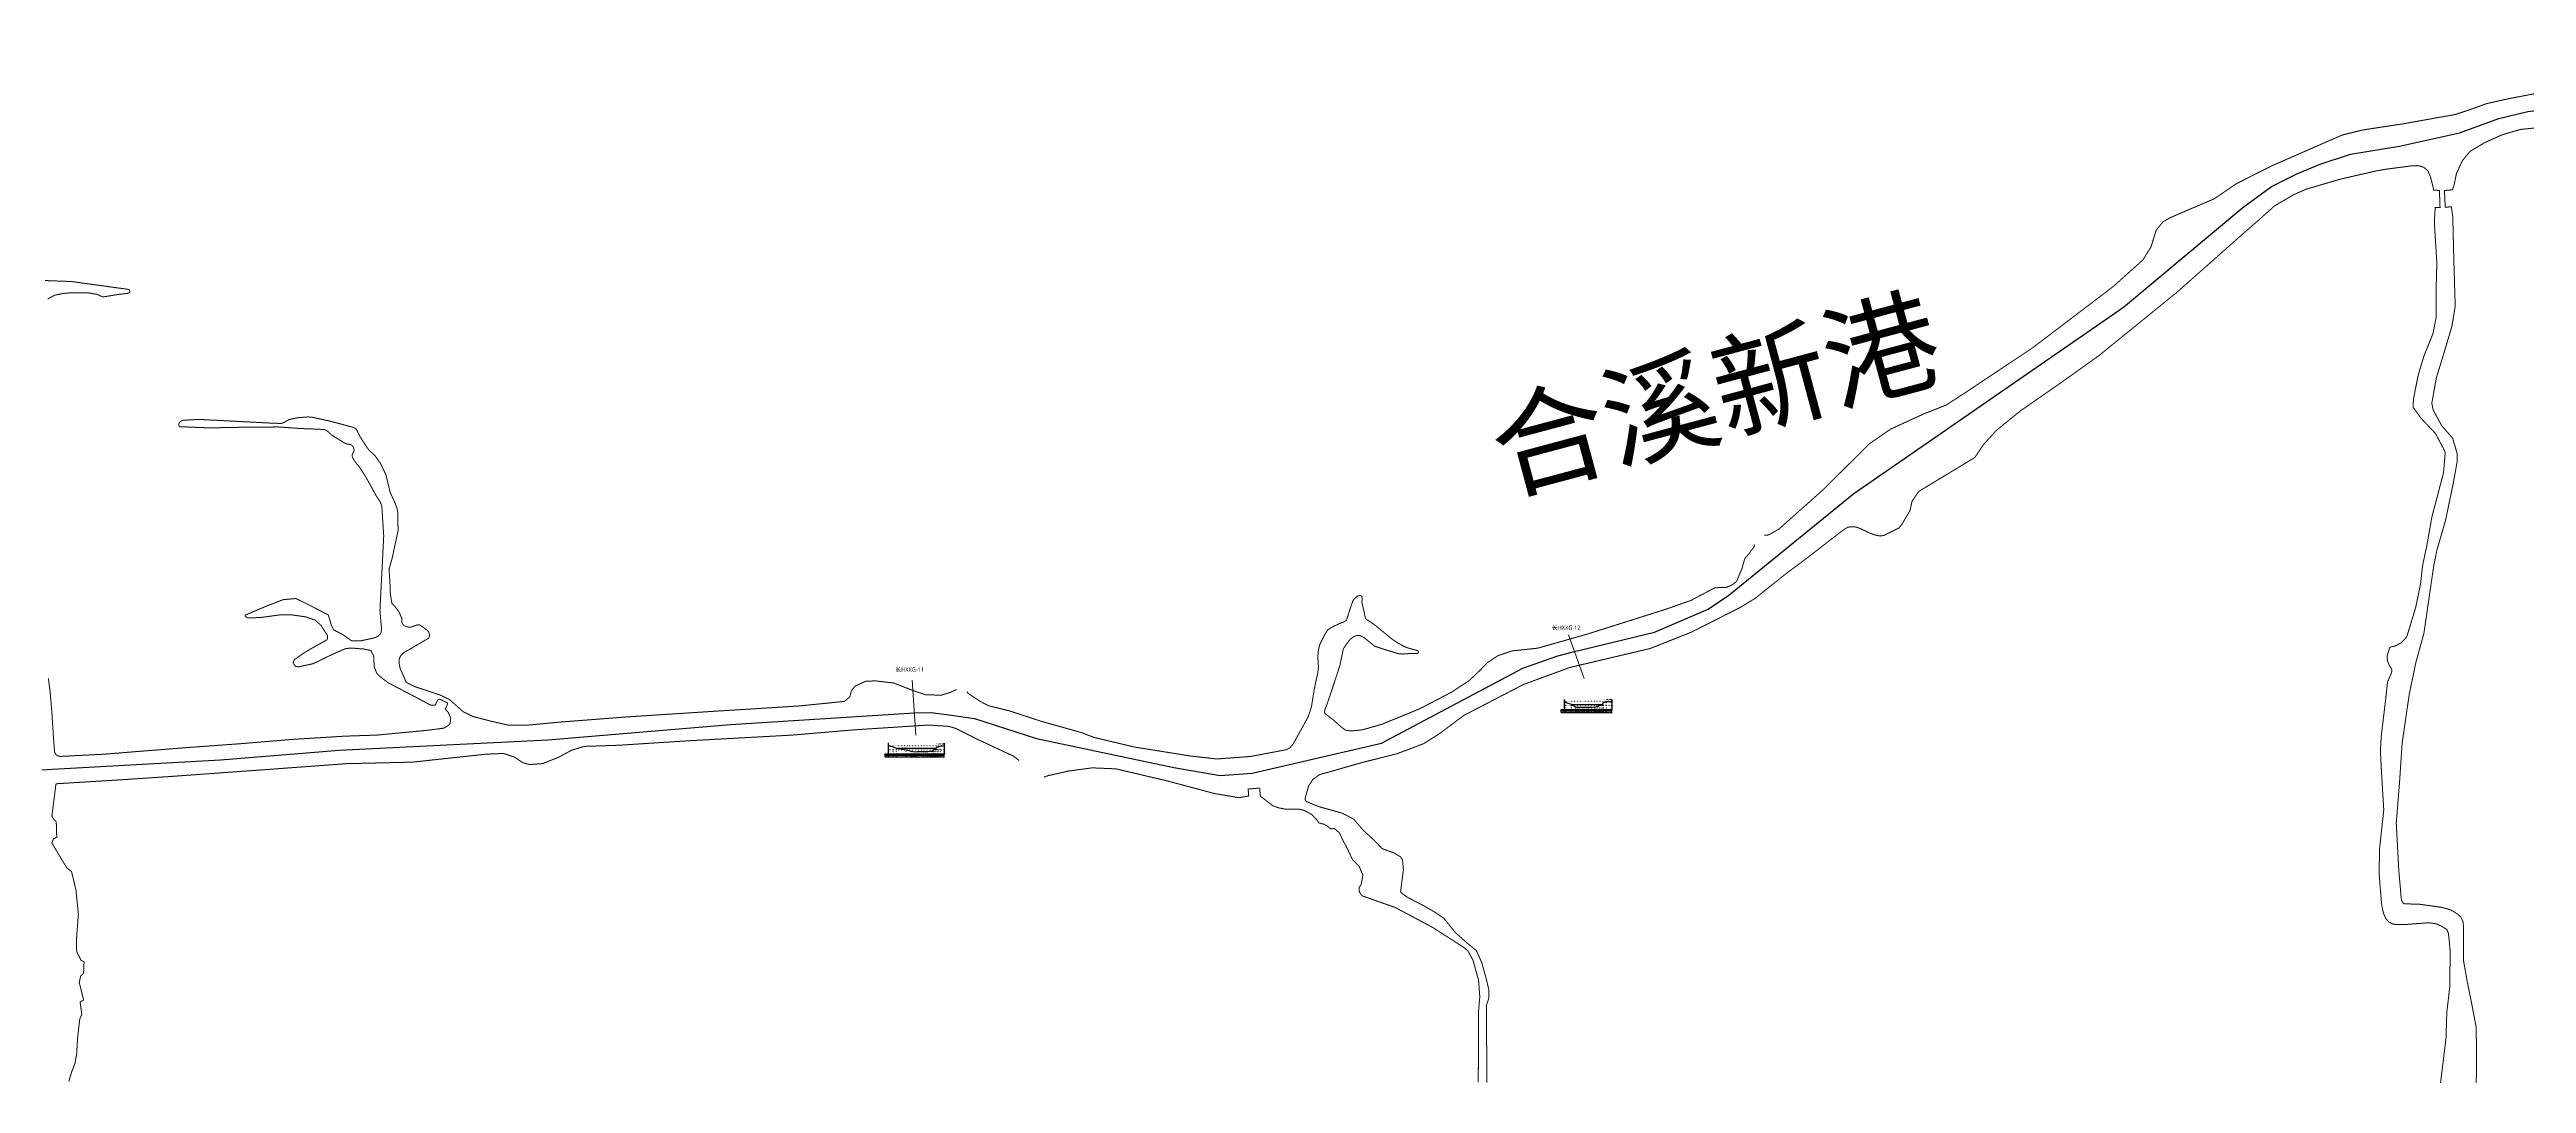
# Model space of a CAD drawing. Extents: x 483355 to 498261, y 3432987 to 3438331.
# Drawn here: x 491502 to 494456, y 3435595 to 3436828 of the extents above; entities that cross this region are included whole.
import ezdxf
from ezdxf.enums import TextEntityAlignment as Align

# ---------------------------------------------------------------- set-up
doc = ezdxf.new("R2010")
doc.units = 0
doc.header["$LTSCALE"] = 0.5
doc.linetypes.add('X4', pattern=[1.6, 0, -1.6])
for name, color, linetype in [('DMX', 1, 'CONTINUOUS'), ('zdm1', 2, 'CONTINUOUS'), ('ZDMT5', 3, 'CONTINUOUS'), ('水位', 4, 'CONTINUOUS'), ('河道名称', 7, 'CONTINUOUS'), ('河道结构线', 7, 'CONTINUOUS'), ('湖州县级河道0804LZ', 3, 'CONTINUOUS')]:
    doc.layers.add(name, color=color, linetype=linetype)
doc.layers.add('常水位岸线', color=7, linetype='CONTINUOUS', lineweight=0, true_color=0x00aeef)
doc.layers.add('断面名称', color=7, linetype='CONTINUOUS', true_color=0xd09871)
doc.styles.add('HZ', font='rs.shx', dxfattribs={"width": 0.8, "bigfont": 'hztxt.shx'})
doc.styles.add('宋体', font='')
doc.styles.add('微软雅黑', font='msyh.ttf')
doc.styles.get('宋体').set_extended_font_data('SimSun')

msp = doc.modelspace()

# ---------------------------------------------------------------- linework, layer by layer
at = {"layer": 'DMX', "linetype": 'Continuous', "flags": 128}
for points in [[(493309.6, 3436050.1), (493310.5, 3436050.1), (493310.5, 3436049.4), (493317.1, 3436047.4), (493317.2, 3436046.4), (493322.2, 3436044.1), (493322.7, 3436044), (493324.6, 3436044.2), (493325.4, 3436044), (493327.3, 3436044), (493330, 3436044), (493332.3, 3436043.9), (493336, 3436043.9), (493338.1, 3436043.9), (493341.8, 3436043.7), (493345.4, 3436044.1), (493346.9, 3436044.5), (493348.6, 3436045.1), (493350.9, 3436046.1), (493352.8, 3436046.2), (493354.9, 3436046.4), (493355.2, 3436049.5), (493355.7, 3436049.4), (493359.2, 3436050.4), (493365.2, 3436050.3)], [(492503.3, 3435997.5), (492508.5, 3435996.6), (492512.1, 3435994.7), (492524, 3435993), (492529.7, 3435991.2), (492529.8, 3435991.3), (492530.8, 3435991.2), (492532.4, 3435991), (492534.5, 3435990.7), (492537.1, 3435991), (492544.2, 3435991), (492546.9, 3435991), (492549.6, 3435991.1), (492552, 3435991.2), (492554, 3435991.6), (492555.2, 3435991.8), (492556, 3435992.2), (492556.4, 3435992.4), (492557.7, 3435993.5), (492558.7, 3435993.6), (492560.7, 3435996.5), (492562, 3435996.6), (492564.6, 3435997.3), (492569.1, 3435997.5)]]:
    msp.add_lwpolyline(points, dxfattribs=at)
at = {"layer": 'zdm1', "linetype": 'Continuous'}
for p, q in [((493305.1, 3436037.5), (493305.1, 3436041)), ((493305.1, 3436041), (493309.6, 3436041)), ((493305.1, 3436039.5), (493365.7, 3436039.5)), ((493305.1, 3436037.5), (493365.7, 3436037.5)), ((493309, 3436041), (493309, 3436053)), ((493309.1, 3436041), (493309.1, 3436053)), ((493309.1, 3436037.5), (493309.1, 3436041)), ((493309.6, 3436041), (493365.7, 3436041)), ((493365.7, 3436041), (493365.7, 3436053)), ((493365.8, 3436041), (493365.8, 3436053)), ((492498.8, 3435984.5), (492498.8, 3435988)), ((492498.8, 3435988), (492503.3, 3435988)), ((492498.8, 3435986.5), (492569.6, 3435986.5)), ((492498.8, 3435984.5), (492569.6, 3435984.5)), ((492502.7, 3435988), (492502.7, 3436001)), ((492502.8, 3435988), (492502.8, 3436001)), ((492502.8, 3435984.5), (492502.8, 3435988)), ((492503.3, 3435988), (492569.6, 3435988)), ((492569.6, 3435988), (492569.6, 3436001)), ((492569.7, 3435988), (492569.7, 3436001))]:
    msp.add_line(p, q, dxfattribs=at)
at = {"layer": 'zdm1', "linetype": 'X4'}
for p, q in [((493308.1, 3436051), (493366.7, 3436051)), ((493308.1, 3436046), (493366.7, 3436046)), ((493308.1, 3436041), (493366.7, 3436041)), ((492501.8, 3435998), (492570.6, 3435998)), ((492501.8, 3435993), (492570.6, 3435993)), ((492501.8, 3435988), (492570.6, 3435988))]:
    msp.add_line(p, q, dxfattribs=at)
at = {"layer": 'zdm1', "linetype": 'Continuous', "flags": 128}
for points in [[(493309.1, 3436052, 0.1, 0.1, 0), (493309.1, 3436053, 0.1, 0.1, 0)], [(493309.1, 3436050, 0.1, 0.1, 0), (493309.1, 3436051, 0.1, 0.1, 0)], [(493309.1, 3436048, 0.1, 0.1, 0), (493309.1, 3436049, 0.1, 0.1, 0)], [(493309.1, 3436046, 0.1, 0.1, 0), (493309.1, 3436047, 0.1, 0.1, 0)], [(493309.1, 3436044, 0.1, 0.1, 0), (493309.1, 3436045, 0.1, 0.1, 0)], [(493309.1, 3436042, 0.1, 0.1, 0), (493309.1, 3436043, 0.1, 0.1, 0)], [(493365.7, 3436052, 0.1, 0.1, 0), (493365.7, 3436053, 0.1, 0.1, 0)], [(493365.7, 3436050, 0.1, 0.1, 0), (493365.7, 3436051, 0.1, 0.1, 0)], [(493365.7, 3436048, 0.1, 0.1, 0), (493365.7, 3436049, 0.1, 0.1, 0)], [(493365.7, 3436046, 0.1, 0.1, 0), (493365.7, 3436047, 0.1, 0.1, 0)], [(493365.7, 3436044, 0.1, 0.1, 0), (493365.7, 3436045, 0.1, 0.1, 0)], [(493365.7, 3436042, 0.1, 0.1, 0), (493365.7, 3436043, 0.1, 0.1, 0)], [(492502.8, 3436001, 0.1, 0.1, 0), (492502.8, 3436002, 0.1, 0.1, 0)], [(492502.8, 3435999, 0.1, 0.1, 0), (492502.8, 3436000, 0.1, 0.1, 0)], [(492502.8, 3435997, 0.1, 0.1, 0), (492502.8, 3435998, 0.1, 0.1, 0)], [(492502.8, 3435995, 0.1, 0.1, 0), (492502.8, 3435996, 0.1, 0.1, 0)], [(492502.8, 3435993, 0.1, 0.1, 0), (492502.8, 3435994, 0.1, 0.1, 0)], [(492502.8, 3435991, 0.1, 0.1, 0), (492502.8, 3435992, 0.1, 0.1, 0)], [(492502.8, 3435989, 0.1, 0.1, 0), (492502.8, 3435990, 0.1, 0.1, 0)], [(492569.6, 3436001, 0.1, 0.1, 0), (492569.6, 3436002, 0.1, 0.1, 0)], [(492569.6, 3435999, 0.1, 0.1, 0), (492569.6, 3436000, 0.1, 0.1, 0)], [(492569.6, 3435997, 0.1, 0.1, 0), (492569.6, 3435998, 0.1, 0.1, 0)], [(492569.6, 3435995, 0.1, 0.1, 0), (492569.6, 3435996, 0.1, 0.1, 0)], [(492569.6, 3435993, 0.1, 0.1, 0), (492569.6, 3435994, 0.1, 0.1, 0)], [(492569.6, 3435991, 0.1, 0.1, 0), (492569.6, 3435992, 0.1, 0.1, 0)], [(492569.6, 3435989, 0.1, 0.1, 0), (492569.6, 3435990, 0.1, 0.1, 0)]]:
    msp.add_lwpolyline(points, format="xyseb", dxfattribs=at)
at = {"layer": 'ZDMT5', "linetype": 'X4'}
for p, q in [((493309.6, 3436041), (493309.6, 3436050.1)), ((493310.5, 3436041), (493310.5, 3436050.1)), ((493310.5, 3436041), (493310.5, 3436049.4)), ((493317.1, 3436041), (493317.1, 3436047.4)), ((493317.2, 3436041), (493317.2, 3436046.4)), ((493322.2, 3436041), (493322.2, 3436044.1)), ((493322.7, 3436041), (493322.7, 3436044)), ((493324.6, 3436041), (493324.6, 3436044.2)), ((493325.4, 3436041), (493325.4, 3436044)), ((493327.3, 3436041), (493327.3, 3436044)), ((493330, 3436041), (493330, 3436044)), ((493332.3, 3436041), (493332.3, 3436043.9)), ((493336, 3436041), (493336, 3436043.9)), ((493338.1, 3436041), (493338.1, 3436043.9)), ((493341.8, 3436041), (493341.8, 3436043.7)), ((493345.4, 3436041), (493345.4, 3436044.1)), ((493346.9, 3436041), (493346.9, 3436044.5)), ((493348.6, 3436041), (493348.6, 3436045.1)), ((493350.9, 3436041), (493350.9, 3436046.1)), ((493352.8, 3436041), (493352.8, 3436046.2)), ((493354.9, 3436041), (493354.9, 3436046.4)), ((493355.2, 3436041), (493355.2, 3436049.5)), ((493355.7, 3436041), (493355.7, 3436049.4)), ((493359.2, 3436041), (493359.2, 3436050.4)), ((493365.2, 3436041), (493365.2, 3436050.3)), ((492503.3, 3435988), (492503.3, 3435997.5)), ((492508.5, 3435988), (492508.5, 3435996.6)), ((492512.1, 3435988), (492512.1, 3435994.7)), ((492524, 3435988), (492524, 3435993)), ((492529.7, 3435988), (492529.7, 3435991.2)), ((492529.8, 3435988), (492529.8, 3435991.3)), ((492530.8, 3435988), (492530.8, 3435991.2)), ((492532.4, 3435988), (492532.4, 3435991)), ((492534.5, 3435988), (492534.5, 3435990.7)), ((492537.1, 3435988), (492537.1, 3435991)), ((492544.2, 3435988), (492544.2, 3435991)), ((492546.9, 3435988), (492546.9, 3435991)), ((492549.6, 3435988), (492549.6, 3435991.1)), ((492552, 3435988), (492552, 3435991.2)), ((492554, 3435988), (492554, 3435991.6)), ((492555.2, 3435988), (492555.2, 3435991.8)), ((492556, 3435988), (492556, 3435992.2)), ((492556.4, 3435988), (492556.4, 3435992.4)), ((492557.7, 3435988), (492557.7, 3435993.5)), ((492558.7, 3435988), (492558.7, 3435993.6)), ((492560.7, 3435988), (492560.7, 3435996.5)), ((492562, 3435988), (492562, 3435996.6)), ((492564.6, 3435988), (492564.6, 3435997.3)), ((492569.1, 3435988), (492569.1, 3435997.5))]:
    msp.add_line(p, q, dxfattribs=at)
at = {"layer": 'ZDMT5', "linetype": 'Continuous'}
for p, q in [((493309.6, 3436037.5), (493309.6, 3436041)), ((493310.5, 3436037.5), (493310.5, 3436041)), ((493317.1, 3436037.5), (493317.1, 3436041)), ((493322.2, 3436037.5), (493322.2, 3436041)), ((493322.7, 3436037.5), (493322.7, 3436041)), ((493324.6, 3436037.5), (493324.6, 3436041)), ((493325.4, 3436037.5), (493325.4, 3436041)), ((493327.3, 3436037.5), (493327.3, 3436041)), ((493330, 3436037.5), (493330, 3436041)), ((493332.3, 3436037.5), (493332.3, 3436041)), ((493336, 3436037.5), (493336, 3436041)), ((493338.1, 3436037.5), (493338.1, 3436041)), ((493341.8, 3436037.5), (493341.8, 3436041)), ((493345.4, 3436037.5), (493345.4, 3436041)), ((493346.9, 3436037.5), (493346.9, 3436041)), ((493348.6, 3436037.5), (493348.6, 3436041)), ((493350.9, 3436037.5), (493350.9, 3436041)), ((493352.8, 3436037.5), (493352.8, 3436041)), ((493354.9, 3436037.5), (493354.9, 3436041)), ((493355.7, 3436037.5), (493355.7, 3436041)), ((493359.2, 3436037.5), (493359.2, 3436041)), ((493365.2, 3436037.5), (493365.2, 3436041)), ((492503.3, 3435984.5), (492503.3, 3435988)), ((492508.5, 3435984.5), (492508.5, 3435988)), ((492512.1, 3435984.5), (492512.1, 3435988)), ((492524, 3435984.5), (492524, 3435988)), ((492529.7, 3435984.5), (492529.7, 3435988)), ((492530.8, 3435984.5), (492530.8, 3435988)), ((492532.4, 3435984.5), (492532.4, 3435988)), ((492534.5, 3435984.5), (492534.5, 3435988)), ((492537.1, 3435984.5), (492537.1, 3435988)), ((492544.2, 3435984.5), (492544.2, 3435988)), ((492546.9, 3435984.5), (492546.9, 3435988)), ((492549.6, 3435984.5), (492549.6, 3435988)), ((492552, 3435984.5), (492552, 3435988)), ((492554, 3435984.5), (492554, 3435988)), ((492555.2, 3435984.5), (492555.2, 3435988)), ((492556, 3435984.5), (492556, 3435988)), ((492556.4, 3435984.5), (492556.4, 3435988)), ((492557.7, 3435984.5), (492557.7, 3435988)), ((492558.7, 3435984.5), (492558.7, 3435988)), ((492560.7, 3435984.5), (492560.7, 3435988)), ((492562, 3435984.5), (492562, 3435988)), ((492564.6, 3435984.5), (492564.6, 3435988)), ((492569.1, 3435984.5), (492569.1, 3435988))]:
    msp.add_line(p, q, dxfattribs=at)
at = {"layer": '常水位岸线', "const_width": 1.2, "flags": 128}
for points in [[(494034.2, 3436629), (494045.5, 3436633.9), (494084, 3436650.3), (494109.6, 3436667.9), (494152.2, 3436689.5), (494197.9, 3436709.5), (494236.3, 3436726.3), (494260.3, 3436732.3), (494303.1, 3436738.9), (494308.1, 3436739.6), (494371.9, 3436751), (494391.6, 3436757.6), (494408.8, 3436763.9), (494435.3, 3436769.8), (494479.2, 3436778.2)], [(494473.7, 3436735.6), (494449.3, 3436733.1), (494427.3, 3436726.7), (494406.4, 3436717.3), (494389, 3436706.8), (494380, 3436695.9), (494373, 3436680.9), (494370, 3436666.5), (494368, 3436661), (494358.5, 3436660.3), (494358.8, 3436654.9), (494359, 3436650.9), (494359.2, 3436646.9), (494359.5, 3436640.5), (494366.8, 3436640.6), (494368.5, 3436629), (494369.9, 3436571.7), (494370, 3436570), (494371.4, 3436522.3), (494369.1, 3436508), (494367.5, 3436498.4), (494358, 3436466.4), (494349, 3436437), (494343.5, 3436406.6), (494345, 3436398.6), (494355.3, 3436379.6), (494368.4, 3436364.6), (494373.6, 3436346.7), (494373.8, 3436337.1), (494369, 3436310.6), (494360, 3436267.2), (494349.5, 3436230.8), (494349.3, 3436229.7), (494348.5, 3436225.8), (494347.7, 3436221.8), (494346, 3436213.9), (494334, 3436131.6), (494324.6, 3436097.7), (494316.6, 3436059.3), (494308.1, 3436000.9), (494305.1, 3435955.5), (494301.1, 3435905.6), (494304.1, 3435849.2), (494306.5, 3435822.1), (494306.9, 3435816.3), (494307.5, 3435813.1), (494308.5, 3435811.3), (494309.7, 3435809.6), (494311.5, 3435809.2), (494329.6, 3435808.6), (494355, 3435805), (494362.1, 3435803.1), (494362.9, 3435802.9), (494363.7, 3435802.6), (494368.4, 3435800.6), (494374.5, 3435796.7), (494378.2, 3435793.3), (494380.6, 3435788.5), (494381.2, 3435783.2), (494381.4, 3435780.6), (494381.4, 3435776.9), (494381.4, 3435776.9), (494381.4, 3435740.9), (494382.9, 3435732.6), (494385.9, 3435715.4), (494391.4, 3435688.4), (494396.4, 3435662), (494396.9, 3435626), (494396.5, 3435595.4)], [(494353.9, 3435595.4), (494360.4, 3435648.4), (494360.5, 3435650.6), (494361.4, 3435680.4), (494363.2, 3435695.1), (494364.4, 3435705.8), (494364.9, 3435709.8), (494365.4, 3435752.3), (494365.3, 3435753.9), (494363.9, 3435768.8), (494363.2, 3435774.3), (494362.3, 3435776.4), (494361.5, 3435778.5), (494355, 3435782.5), (494348.5, 3435785.4), (494340, 3435786.6), (494314.6, 3435784.7), (494302.5, 3435784.4), (494297.4, 3435784.9), (494292, 3435787.7), (494288.7, 3435791.4), (494285.8, 3435797.9), (494284.1, 3435806.2), (494284, 3435806.5), (494283.5, 3435809.8), (494281.7, 3435832), (494280.7, 3435845.3), (494280.9, 3435859.9), (494281.2, 3435875.3), (494286.2, 3435921.1), (494283.7, 3435962.6), (494282.9, 3435977.3), (494282.2, 3435992), (494283.2, 3436009.5), (494288.2, 3436050.9), (494290.7, 3436073.9), (494295.2, 3436084.3), (494295.6, 3436085.9), (494295.8, 3436086.6), (494295.7, 3436086.8), (494295.6, 3436089.3), (494292.7, 3436093.8), (494290.7, 3436098.9), (494290.6, 3436099.2), (494290.2, 3436103.8), (494290.2, 3436104.8), (494293.2, 3436114.8), (494295.9, 3436116.1), (494299.6, 3436116.7), (494307.1, 3436120.7), (494313.6, 3436127.7), (494324.1, 3436162.1), (494330.1, 3436191), (494332.5, 3436212.9), (494334.8, 3436223.5), (494335.6, 3436227.4), (494336.4, 3436231.3), (494336.6, 3436232.1), (494337.4, 3436235.7), (494343.5, 3436270.3), (494357.5, 3436323.7), (494359.5, 3436347.6), (494357, 3436353.1), (494348, 3436370.1), (494330.5, 3436388.7), (494321.1, 3436401.7), (494321.6, 3436411.2), (494322.8, 3436417.5), (494327.1, 3436439.1), (494331.6, 3436454.4), (494334, 3436462.5), (494345, 3436489.9), (494348.5, 3436507.9), (494348.5, 3436536.4), (494348.5, 3436537.5), (494349.5, 3436573.8), (494346.5, 3436622.7), (494347.6, 3436640.1), (494353.3, 3436640), (494353.1, 3436646.8), (494352.9, 3436650.7), (494352.8, 3436654.7), (494352.6, 3436660.4), (494345.9, 3436660.5), (494343.1, 3436672), (494342.1, 3436675.8), (494339, 3436683.5), (494337.7, 3436684.8), (494334, 3436687.8), (494330.3, 3436689.2), (494326.3, 3436689.9), (494318.5, 3436689.5), (494289.1, 3436685.7), (494277.8, 3436683.7), (494234.4, 3436673.8), (494193, 3436661.6), (494178.5, 3436655.1), (494155.6, 3436641.7), (494155.1, 3436641.3), (494155.1, 3436641.3), (494152.2, 3436638.5), (494141.3, 3436628.8), (494141, 3436628.4), (494138.4, 3436626.2), (494116.1, 3436606.7), (494037.8, 3436537.3), (494034.1, 3436534.4)], [(493547.3, 3436248.8), (493551.2, 3436249.1), (493554, 3436250.1), (493564.7, 3436256.2), (493616.8, 3436302.6), (493672.8, 3436358.1), (493698.1, 3436375.6), (493738, 3436393.9), (493764.3, 3436404.2), (493791.8, 3436422.2), (493867.3, 3436472.5), (493963.7, 3436545.8), (493983.5, 3436563.6), (493998.8, 3436577.3), (494004.4, 3436586.2), (494008.5, 3436592.7), (494014.8, 3436613), (494022.6, 3436622.6), (494031.4, 3436627.8), (494034.2, 3436629)], [(491496.8, 3436552.8), (491528.8, 3436551.6), (491577.5, 3436544.8), (491596.9, 3436542.2), (491598, 3436539.5), (491598, 3436538.8), (491594.8, 3436537.4), (491584.7, 3436536.3), (491565.7, 3436533.2), (491558.8, 3436536.3), (491548.6, 3436538), (491525, 3436538), (491516.9, 3436537.1), (491508.1, 3436535.3), (491499.9, 3436530.7)], [(494034.1, 3436534.4), (493946.5, 3436463.3), (493909.6, 3436436.9), (493900.9, 3436430.7), (493892, 3436424.5), (493853.2, 3436397.6), (493824.2, 3436374.1), (493808.6, 3436356.9), (493800.9, 3436345.3), (493798.6, 3436341.8), (493794.5, 3436339.3), (493790, 3436336.6), (493769.9, 3436324.4), (493731.4, 3436301.1), (493725.2, 3436291.9), (493723.6, 3436289.6), (493722.1, 3436282.8), (493721.1, 3436278.2), (493715.6, 3436269.1), (493712.1, 3436262.7), (493708.1, 3436257.7), (493690.1, 3436248.7), (493685.4, 3436248), (493679.1, 3436249.3), (493674.5, 3436250.9), (493660.4, 3436257.5), (493656.2, 3436258.8), (493650.4, 3436259.1), (493650.2, 3436259.1), (493646.7, 3436258.4), (493639.9, 3436254), (493598.1, 3436221.6), (493573.2, 3436203), (493536.2, 3436173.5), (493519.2, 3436163.1), (493518.6, 3436162.8)], [(491972.7, 3436018.8), (491979.1, 3436022.9), (491980.3, 3436026.3), (491980.6, 3436030.5), (491979.4, 3436033.6), (491978, 3436037), (491974.1, 3436041.6), (491976, 3436045.6), (491976.8, 3436047.3), (491976.7, 3436048.9), (491975.6, 3436049.4), (491972, 3436051.2), (491968.4, 3436052.9), (491967.1, 3436053.5), (491965.3, 3436052.7), (491962, 3436046), (491957.1, 3436046), (491936.5, 3436057), (491906.5, 3436072.6), (491897.7, 3436079.2), (491892.4, 3436084.2), (491889.6, 3436091.3), (491889.4, 3436091.8), (491888.7, 3436104.2), (491888.6, 3436105.1), (491885.2, 3436111.6), (491876, 3436113.3), (491868.6, 3436113.8), (491868.4, 3436113.8), (491867.9, 3436113.9), (491861.4, 3436114.4), (491855.1, 3436113.6), (491839.1, 3436106.6), (491837.6, 3436105.9), (491816.3, 3436095.6), (491799.2, 3436092), (491795.4, 3436092.4), (491792.7, 3436096.6), (491793.9, 3436100.4), (491807.9, 3436110.1), (491833, 3436124.2), (491833.4, 3436125.1), (491833.8, 3436126.1), (491833.8, 3436128.8), (491825.8, 3436141.5), (491818.9, 3436147.6), (491807.5, 3436151.6), (491789.7, 3436154.1), (491777.1, 3436153.9), (491753.9, 3436150.8), (491738.3, 3436150.2), (491735.3, 3436152.6), (491735.7, 3436153.7), (491760.8, 3436164.4), (491780.9, 3436172.1), (491796.1, 3436173.4), (491817.4, 3436162.8), (491834.6, 3436153.8), (491838.6, 3436140.6), (491841, 3436135.9), (491851.3, 3436130.8), (491862.3, 3436123), (491873, 3436122.9), (491888.2, 3436126.1), (491893, 3436128), (491896.5, 3436130.9), (491897.6, 3436133.3), (491898.1, 3436137.3), (491896.9, 3436150.3), (491896.2, 3436159.4), (491896.7, 3436169.6), (491896.9, 3436173.7), (491897.1, 3436177.7), (491897.4, 3436183.3), (491898.8, 3436210.3), (491899.8, 3436230.4), (491900.7, 3436248.2), (491898.4, 3436284), (491896.5, 3436288.7), (491892.7, 3436294.3), (491881, 3436315.4), (491872.6, 3436329.2), (491866.9, 3436336.1), (491863.9, 3436341), (491863.1, 3436343), (491863.1, 3436344.8), (491863.9, 3436346.7), (491865.4, 3436350.2), (491865, 3436352.8), (491864.4, 3436354), (491864.2, 3436354.5), (491862.7, 3436356.2), (491861.2, 3436357.1), (491856.4, 3436357.9), (491854.3, 3436358.7), (491838.7, 3436368.4), (491833.4, 3436373.3), (491830, 3436375), (491821.6, 3436375.5), (491802.6, 3436376.2), (491775.2, 3436378.1), (491775, 3436378.1), (491740.2, 3436377.9), (491712.1, 3436377.4), (491693.1, 3436377), (491660.4, 3436378.3), (491657.7, 3436378.4), (491656.6, 3436379.1), (491656.3, 3436381.6), (491656.9, 3436383.6), (491659.3, 3436385.3), (491662.3, 3436386.2), (491680.5, 3436387.1), (491712.3, 3436385.5), (491764.6, 3436382.8), (491777.5, 3436382.3), (491779.9, 3436382.7), (491780.2, 3436382.7), (491781.7, 3436383.5), (491788.1, 3436387), (491798.8, 3436389.2), (491810.6, 3436390.1), (491816, 3436389.6), (491836.1, 3436385.2), (491860, 3436378.8), (491863.8, 3436377.8), (491866.9, 3436376.5), (491868.4, 3436374.9), (491871, 3436369.5), (491873, 3436365.7), (491875.2, 3436362.3), (491883.2, 3436350.3), (491890.1, 3436344.1), (491896.9, 3436334.5), (491903.4, 3436320.8), (491907.3, 3436304.5), (491908.3, 3436300.2), (491914, 3436287.9), (491916.5, 3436281.1), (491916.9, 3436278.9), (491917.5, 3436275.7), (491917.8, 3436254.5), (491913.8, 3436235.7), (491910.6, 3436220.8), (491907.1, 3436208.7), (491908.3, 3436188.9), (491908.3, 3436182.2), (491908.7, 3436179.1), (491909.3, 3436175.1), (491909.8, 3436171.1), (491910.3, 3436168), (491914.6, 3436163.3), (491919.1, 3436157), (491922.1, 3436150.3), (491922.5, 3436144.6), (491923.6, 3436142.5), (491925.1, 3436141.1), (491926.8, 3436140.3), (491928.4, 3436139.5), (491928.8, 3436139.5), (491932.7, 3436139.1), (491938.8, 3436141.3), (491941.6, 3436142.1), (491943.4, 3436142), (491948.7, 3436138.5), (491954, 3436134.2), (491954.9, 3436132.1), (491955.2, 3436130), (491955.1, 3436128.2), (491954.4, 3436126.2), (491924, 3436108.4), (491920.9, 3436105.1), (491919, 3436101.3), (491919, 3436098.9), (491919, 3436096.6), (491919.7, 3436092.7), (491920.2, 3436090.2), (491927.5, 3436073.5), (491937.7, 3436068.3), (491967.7, 3436058.4), (491970.5, 3436057.1), (491974.1, 3436055.3), (491977.7, 3436053.6), (491979, 3436053), (491995.2, 3436038.6), (492006.9, 3436032.7), (492027.8, 3436027.3), (492049.9, 3436022.2)], [(493535.4, 3436238.1), (493535.2, 3436235.3), (493535.1, 3436235.1), (493533, 3436232.2), (493531.8, 3436231.2), (493530, 3436228), (493524, 3436220.9), (493520.5, 3436208.4), (493518.7, 3436204.3), (493514.3, 3436193.9), (493508.7, 3436189.5), (493507.9, 3436189.2), (493501.8, 3436186.6), (493496.9, 3436186.6), (493496.2, 3436186.6), (493492.6, 3436186.4), (493489.1, 3436186.2), (493488.2, 3436186.2), (493478.1, 3436180.8), (493467.2, 3436175.1), (493462.5, 3436172.6), (493462.5, 3436172.6), (493460.2, 3436171.3), (493428.1, 3436160), (493427.6, 3436159.9), (493336.6, 3436131.1), (493277.1, 3436114.2), (493262.6, 3436112.6), (493246.2, 3436110.9), (493229.4, 3436105.1), (493217.6, 3436097.3), (493207.7, 3436087.2), (493195.5, 3436075.6), (493174.5, 3436061.8), (493136.4, 3436041.9), (493091.8, 3436023.6), (493067.8, 3436016.7), (493054.8, 3436015.4), (493047.9, 3436016.3)], [(493047.9, 3436016.3), (493042.2, 3436020.6), (493033.1, 3436028.7), (493023.9, 3436035.7), (493022.7, 3436037.8), (493023.2, 3436040.6), (493023.8, 3436042.3), (493024.7, 3436044.7), (493025.6, 3436047), (493028.6, 3436055.3), (493041.1, 3436093.4), (493042.7, 3436101.2), (493045.3, 3436113.5), (493050.2, 3436120.7), (493053.3, 3436124.7), (493057.5, 3436127.8), (493061.1, 3436129.2), (493065.1, 3436129.2), (493070, 3436126.9), (493082.3, 3436116.7), (493096.7, 3436111.9), (493111.2, 3436107.5), (493116, 3436107.2), (493127.3, 3436108), (493133.6, 3436107.8), (493134.5, 3436108.2), (493134.7, 3436108.9), (493134.7, 3436109), (493134.5, 3436110.5), (493134.1, 3436111.2), (493129.2, 3436112.5), (493120.4, 3436115), (493111.1, 3436119.9), (493103.2, 3436125.1), (493083.8, 3436141.1), (493072.5, 3436148.8), (493071.6, 3436150.1), (493070.3, 3436156), (493069.7, 3436158.9), (493068.3, 3436164.6), (493067.4, 3436168.8), (493067.8, 3436173.5), (493067.4, 3436175.3), (493066.5, 3436176.6), (493065.5, 3436177.2), (493062.8, 3436176.5), (493060.7, 3436175.2), (493058.6, 3436173.4), (493056.8, 3436171), (493056.7, 3436170.9), (493055.1, 3436166.2), (493052.9, 3436159.9), (493049, 3436147.5), (493046.8, 3436145.9), (493041.8, 3436144), (493041.1, 3436143.7), (493039.5, 3436143), (493033.8, 3436140.4), (493026.6, 3436136), (493023.1, 3436130.3), (493017.4, 3436119), (493015.5, 3436112.3), (493014.8, 3436103.8), (493015.2, 3436097.7), (493015.6, 3436091.1), (493014.6, 3436084), (493011.7, 3436071), (493009, 3436055.6), (493008.4, 3436051.6), (493008, 3436049.1), (493007.7, 3436047.4), (493007.6, 3436046.6), (493007.1, 3436043.7), (493003.3, 3436032.3), (492985.4, 3435999.8), (492981.7, 3435995.4), (492977.4, 3435993.1)], [(493008.7, 3435957.4), (493017, 3435963.3), (493068.6, 3435978), (493109.1, 3435988.2), (493141.2, 3436000.3), (493160.7, 3436012.7), (493189, 3436034), (493260.2, 3436070.9), (493315.2, 3436091.1), (493410.8, 3436113.7), (493426.1, 3436119.7), (493460.8, 3436133.5), (493467.5, 3436136.9), (493478.4, 3436142.4), (493489.4, 3436148), (493492.8, 3436149.7), (493497.3, 3436152), (493508.2, 3436157.5), (493518.6, 3436162.8)], [(491500.7, 3436078.2), (491502.8, 3436061.9), (491504.8, 3436038.9), (491506.7, 3436008.7), (491507.1, 3436003.8), (491507.4, 3435999.8), (491507.7, 3435995.9), (491508.2, 3435990.1), (491509.8, 3435987.3), (491510.5, 3435986.2)], [(492049.9, 3436022.2), (492073.1, 3436022.4), (492109.7, 3436025.9), (492191.1, 3436032.2), (492297.8, 3436039.1), (492300.9, 3436039.3), (492303.4, 3436039.4), (492396.9, 3436045.3), (492450.2, 3436050.7), (492456.6, 3436056.1), (492458.5, 3436063.4), (492463.1, 3436069.1), (492476.3, 3436074.9), (492487.7, 3436075.1), (492509, 3436072.6), (492533.8, 3436063), (492547.1, 3436058.6), (492565.6, 3436058.1), (492576.2, 3436061.3), (492584.1, 3436064.9)], [(492685.4, 3436026.8), (492646.9, 3436039.4), (492621.8, 3436045.6), (492611.9, 3436050.8), (492601.9, 3436057.5), (492597.4, 3436060.6), (492596.4, 3436062.6)], [(491510.5, 3435986.2), (491514.7, 3435985), (491567.2, 3435987.7), (491598.3, 3435990.2), (491604.3, 3435990.7), (491610.3, 3435991.2), (491614.3, 3435991.5), (491620.3, 3435992), (491626.3, 3435992.4), (491661.1, 3435995.2), (491731.1, 3436000.3), (491752.6, 3436002.1), (491789.7, 3436005.2), (491854, 3436009.2), (491892.7, 3436010.5), (491951.7, 3436016.1), (491972.7, 3436018.8)], [(491643.5, 3435960.9), (491757.4, 3435969.1), (491784.3, 3435971.1), (491856.6, 3435976.4), (491934.8, 3435978.2), (492022.6, 3435987.7), (492043.6, 3435988.6), (492056.2, 3435984.4), (492066.4, 3435977.7), (492074.2, 3435975.3), (492090.2, 3435976.5), (492109.2, 3435984), (492124.7, 3435992.4), (492139.8, 3435997), (492181.6, 3435998.4), (492264.2, 3436003.7), (492388.2, 3436010.5), (492461.2, 3436016.7), (492550.3, 3436022.5), (492574.6, 3436020.9), (492582.9, 3436018.5), (492611.3, 3436004.3), (492652.8, 3435984.9), (492658.7, 3435980)], [(492894.3, 3435982), (492863, 3435985.5), (492796.3, 3435996.2), (492760.4, 3436004.7), (492758, 3436005.3), (492755.5, 3436005.9), (492747.9, 3436007.7), (492733.4, 3436013.3), (492685.4, 3436026.8)], [(492977.4, 3435993.1), (492964.4, 3435990.6), (492934.7, 3435985), (492920.2, 3435983.9), (492894.3, 3435982)], [(491509.8, 3435952.4), (491508.7, 3435943.8), (491508.4, 3435940.9), (491508.2, 3435939.8), (491507.7, 3435935.7), (491505.7, 3435920.4), (491505.2, 3435916.3), (491504.9, 3435913.7), (491505.8, 3435912.4), (491507.6, 3435909.7), (491509.8, 3435907.5), (491510, 3435907.3), (491510.3, 3435902.9), (491510.7, 3435888.7), (491509.8, 3435888.2), (491506.9, 3435886.7), (491504.9, 3435881.9), (491507.6, 3435877.2), (491509.8, 3435873.5), (491510.7, 3435872.1), (491514, 3435866.5), (491522.6, 3435852.2), (491528.4, 3435847.5), (491533.6, 3435825.8), (491536.5, 3435796.8), (491534.1, 3435765), (491534.5, 3435752.1), (491539.6, 3435742), (491543.3, 3435739.8), (491543, 3435733.3), (491542.7, 3435726.2), (491539.2, 3435722.8), (491537.5, 3435715), (491538.6, 3435711.3), (491542.7, 3435694.4), (491538.6, 3435692), (491540.6, 3435677.1), (491538.2, 3435672), (491535.5, 3435648.5), (491534.5, 3435630.5), (491532.4, 3435618.7), (491528.3, 3435608.1), (491525.1, 3435597.3)], [(491509.8, 3435952.4), (491592.9, 3435957.5), (491596.8, 3435957.8), (491602.8, 3435958.2), (491608.8, 3435958.6), (491613.3, 3435958.9), (491619.3, 3435959.3), (491625.3, 3435959.7), (491643.5, 3435960.9)], [(492688.2, 3435960.3), (492693.1, 3435962.1), (492717.5, 3435967.6), (492745.8, 3435971.4), (492755, 3435971), (492757.5, 3435970.9), (492760, 3435970.8), (492774, 3435970.2), (492835.3, 3435955.8), (492891.3, 3435940.8)], [(492891.3, 3435940.8), (492921, 3435935.8), (492925.5, 3435936.6), (492932.2, 3435937.8), (492931.8, 3435946.1), (492945.4, 3435947.3)], [(492945.4, 3435947.3), (492946.2, 3435938.8), (492946.4, 3435937.5), (492961.5, 3435926), (492968, 3435923.7), (492975.6, 3435922.2), (492991.1, 3435922.3), (492997.7, 3435920.9), (492999.3, 3435920.1), (493002.9, 3435918.3), (493006.4, 3435916.4), (493007.4, 3435916), (493014.5, 3435908.4), (493015.8, 3435905.8), (493022.4, 3435904.1), (493024.8, 3435902.9), (493030.3, 3435898.5), (493034.6, 3435899), (493040.5, 3435893.9), (493044.6, 3435885.1), (493050.8, 3435873.5), (493056.1, 3435862), (493064.4, 3435853.5), (493066.1, 3435848.9), (493068.6, 3435843.6), (493066.6, 3435832.7), (493064, 3435828.4), (493064.3, 3435823.4), (493067.7, 3435818.7), (493107.1, 3435804.8), (493152, 3435780.9), (493189.5, 3435756.7), (493193.8, 3435753), (493194, 3435752.7), (493195.1, 3435750.7), (493196.2, 3435748.7), (493198.4, 3435744.7), (493199.8, 3435742.2), (493206.5, 3435718.2), (493208, 3435698.3), (493206.5, 3435680.7), (493206.5, 3435680.2), (493206.2, 3435596.2)], [(493216.6, 3435596.2), (493216.4, 3435615.2), (493215.8, 3435687.6), (493218.7, 3435696.4), (493218.7, 3435707.1), (493216.9, 3435714.6), (493215.8, 3435719.3), (493210.4, 3435738.8), (493207.8, 3435744.7), (493206, 3435748.7), (493204.3, 3435752.7), (493204, 3435753.3), (493198.7, 3435757.7), (493193.3, 3435762), (493179.7, 3435774), (493165.1, 3435791.9), (493155.3, 3435798.7), (493141.2, 3435806.8), (493120.3, 3435817.8), (493113.5, 3435823.1), (493114.6, 3435831.9), (493114.9, 3435834.8), (493116.9, 3435849.9), (493116, 3435860.1), (493115.9, 3435861.6), (493113, 3435865.5), (493104.7, 3435870.3), (493101.5, 3435871.4), (493091.5, 3435875), (493090, 3435876.7), (493089.3, 3435877.4), (493083.5, 3435883.4), (493080.8, 3435886.1), (493068.7, 3435897.2), (493057.5, 3435910.3), (493043.8, 3435917.4), (493016.8, 3435924.9), (493012.3, 3435926.6), (493011.5, 3435926.9), (493008.6, 3435928.1), (493004.9, 3435929.7), (493000.7, 3435931.5), (492999.5, 3435934.3), (493000.5, 3435938.2), (493003.9, 3435950), (493008.7, 3435957.4)]]:
    msp.add_lwpolyline(points, dxfattribs=at)
at = {"layer": '水位', "linetype": 'Continuous', "flags": 128}
for points in [[(493317.2, 3436047.1), (493355, 3436047.1)], [(492512.4, 3435994.7), (492559.4, 3435994.7)]]:
    msp.add_lwpolyline(points, dxfattribs=at)
at = {"layer": '河道结构线', "color": 3}
for points in [[(493321.1, 3436110.1), (493416.4, 3436133.2), (493480.5, 3436160.6), (493505.2, 3436177.3), (493654.1, 3436298.8), (493975.9, 3436521.1), (494118, 3436640), (494152.2, 3436664.9), (494181.9, 3436679.7), (494209.3, 3436691.3), (494246.4, 3436703.5), (494304.9, 3436713.2), (494376.7, 3436729), (494423.5, 3436746.1), (494458.2, 3436754.6), (494517.3, 3436761.9), (494598.8, 3436777.7), (494626.8, 3436786.2), (494653, 3436798.4), (494685.9, 3436816.1), (494709.4, 3436828.4)], [(492533.6, 3436036.9), (492553.7, 3436037.5), (492577.9, 3436034.4), (492605.3, 3436030.4), (492679.4, 3436006.4), (492842.9, 3435971.7), (492898.4, 3435962.3), (492936.4, 3435965), (493090.6, 3436001), (493259.5, 3436090.5), (493300.9, 3436105.2), (493321.1, 3436110.1)], [(491408.3, 3435967.4), (491422.1, 3435965.1), (491505.7, 3435969.7), (491706, 3435981), (491847.5, 3435992.4), (492096.6, 3436005), (492314.2, 3436023.1), (492533.6, 3436036.9)]]:
    msp.add_lwpolyline(points, dxfattribs=at)
at = {"layer": '湖州县级河道0804LZ', "color": 1, "lineweight": 0}
for points in [[(493313.9, 3436130.3, 0), (493332.6, 3436077.9, 0)], [(492531.1, 3436076.2, 0), (492535.2, 3436010.4, 0)]]:
    msp.add_polyline3d(points, dxfattribs=at)

# ---------------------------------------------------------------- texts
at = {"layer": 'zdm1', "linetype": 'Continuous', "style": 'HZ', "width": 0.8}
for s, height, p in [('地 面 高 程', 0.6, (493307.1, 3436040.2)), ('里    程', 0.6, (493307.1, 3436038.5)), ('长HXXG-12', 0.4, (493337.4, 3436037.1)), ('地 面 高 程', 0.6, (492500.8, 3435987.2)), ('里    程', 0.6, (492500.8, 3435985.5)), ('长HXXG-11', 0.4, (492536.2, 3435984.1))]:
    msp.add_text(s, height=height, dxfattribs=at).set_placement(p, align=Align.MIDDLE)
for s, p in [('-5', (493309, 3436041)), ('5', (493309, 3436051)), ('0', (493309, 3436046)), ('-5', (492502.7, 3435988)), ('5', (492502.7, 3435998)), ('0', (492502.7, 3435993))]:
    msp.add_text(s, height=0.3, dxfattribs=at).set_placement(p, align=Align.BOTTOM_RIGHT)
for s, p in [('5', (493365.8, 3436051)), ('0', (493365.8, 3436046)), ('-5', (493365.8, 3436041)), ('5', (492569.7, 3435998)), ('0', (492569.7, 3435993)), ('-5', (492569.7, 3435988))]:
    msp.add_text(s, height=0.3, dxfattribs=at).set_placement(p)
at = {"layer": 'ZDMT5', "linetype": 'Continuous', "style": 'HZ', "width": 0.8}
for s, p in [('4.10', (493309.5, 3436040.2)), ('0+000.0', (493309.5, 3436038.5)), ('4.07', (493310.4, 3436040.2)), ('0+000.9', (493310.4, 3436038.5)), ('1.38', (493317.1, 3436040.2)), ('0+007.6', (493317.1, 3436038.5)), ('-1.94', (493322.1, 3436040.2)), ('0+012.6', (493322.1, 3436038.5)), ('-2.01', (493322.7, 3436040.2)), ('0+013.2', (493322.7, 3436038.5)), ('-1.84', (493324.5, 3436040.2)), ('0+015.0', (493324.5, 3436038.5)), ('-1.98', (493325.4, 3436040.2)), ('0+015.9', (493325.4, 3436038.5)), ('-1.99', (493327.3, 3436040.2)), ('0+017.8', (493327.3, 3436038.5)), ('-2.00', (493329.9, 3436040.2)), ('0+020.4', (493329.9, 3436038.5)), ('-2.09', (493332.2, 3436040.2)), ('0+022.7', (493332.2, 3436038.5)), ('-2.11', (493335.9, 3436040.2)), ('0+026.4', (493335.9, 3436038.5)), ('-2.11', (493338, 3436040.2)), ('0+028.5', (493338, 3436038.5)), ('-2.31', (493341.7, 3436040.2)), ('0+032.2', (493341.7, 3436038.5)), ('-1.85', (493345.3, 3436040.2)), ('0+035.8', (493345.3, 3436038.5)), ('-1.49', (493346.8, 3436040.2)), ('0+037.3', (493346.8, 3436038.5)), ('-0.89', (493348.5, 3436040.2)), ('0+039.0', (493348.5, 3436038.5)), ('0.06', (493350.8, 3436040.2)), ('0+041.3', (493350.8, 3436038.5)), ('0.17', (493352.8, 3436040.2)), ('0+043.3', (493352.8, 3436038.5)), ('0.39', (493354.9, 3436040.2)), ('0+045.4', (493354.9, 3436038.5)), ('3.39', (493355.7, 3436040.2)), ('0+046.2', (493355.7, 3436038.5)), ('4.43', (493359.1, 3436040.2)), ('0+049.6', (493359.1, 3436038.5)), ('4.26', (493365.2, 3436040.2)), ('0+055.7', (493365.2, 3436038.5)), ('4.53', (492503.2, 3435987.2)), ('0+000.0', (492503.2, 3435985.5)), ('3.62', (492508.5, 3435987.2)), ('0+005.2', (492508.5, 3435985.5)), ('1.77', (492512.1, 3435987.2)), ('0+008.9', (492512.1, 3435985.5)), ('0.06', (492523.9, 3435987.2)), ('0+020.7', (492523.9, 3435985.5)), ('-1.74', (492529.6, 3435987.2)), ('0+026.4', (492529.6, 3435985.5)), ('-1.76', (492530.8, 3435987.2)), ('0+027.5', (492530.8, 3435985.5)), ('-1.93', (492532.3, 3435987.2)), ('0+029.1', (492532.3, 3435985.5)), ('-2.28', (492534.5, 3435987.2)), ('0+031.3', (492534.5, 3435985.5)), ('-2.00', (492537, 3435987.2)), ('0+033.8', (492537, 3435985.5)), ('-2.01', (492544.1, 3435987.2)), ('0+040.9', (492544.1, 3435985.5)), ('-1.98', (492546.9, 3435987.2)), ('0+043.7', (492546.9, 3435985.5)), ('-1.90', (492549.6, 3435987.2)), ('0+046.4', (492549.6, 3435985.5)), ('-1.73', (492552, 3435987.2)), ('0+048.8', (492552, 3435985.5)), ('-1.41', (492554, 3435987.2)), ('0+050.7', (492554, 3435985.5)), ('-1.12', (492555.2, 3435987.2)), ('0+052.0', (492555.2, 3435985.5)), ('-0.72', (492556, 3435987.2)), ('0+052.7', (492556, 3435985.5)), ('-0.60', (492556.4, 3435987.2)), ('0+053.1', (492556.4, 3435985.5)), ('0.53', (492557.7, 3435987.2)), ('0+054.5', (492557.7, 3435985.5)), ('0.68', (492558.7, 3435987.2)), ('0+055.5', (492558.7, 3435985.5)), ('3.54', (492560.6, 3435987.2)), ('0+057.4', (492560.6, 3435985.5)), ('3.68', (492561.9, 3435987.2)), ('0+058.7', (492561.9, 3435985.5)), ('4.32', (492564.6, 3435987.2)), ('0+061.3', (492564.6, 3435985.5)), ('4.58', (492569.1, 3435987.2)), ('0+065.9', (492569.1, 3435985.5))]:
    msp.add_text(s, height=0.3, rotation=90, dxfattribs=at).set_placement(p, align=Align.BOTTOM_CENTER)
for p in [(493364.7, 3436052.5), (492568.6, 3435999.5)]:
    msp.add_text('比例尺:  横向 1:100  纵向 1:100', height=0.5, dxfattribs=at).set_placement(p, align=Align.BOTTOM_RIGHT)
at = {"layer": '断面名称', "color": 6, "style": '微软雅黑'}
for s, p in [('长HXXG-12', (493311, 3436136.2)), ('长HXXG-11', (492528, 3436086.2))]:
    msp.add_text(s, height=5, dxfattribs=at).set_placement(p, align=Align.CENTER)
at = {"layer": '水位', "linetype": 'Continuous', "style": '宋体'}
for s, p in [('水位1.24', (493318.7, 3436047.5)), ('水位1.21', (492514.7, 3435995))]:
    msp.add_text(s, height=0.5, dxfattribs=at).set_placement(p, align=Align.MIDDLE)
at = {"layer": '河道名称', "style": '微软雅黑'}
msp.add_text('合溪新港', height=100, rotation=15, dxfattribs=at).set_placement((493501.5, 3436368.7), align=Align.CENTER)

doc.saveas('drawing.dxf')
